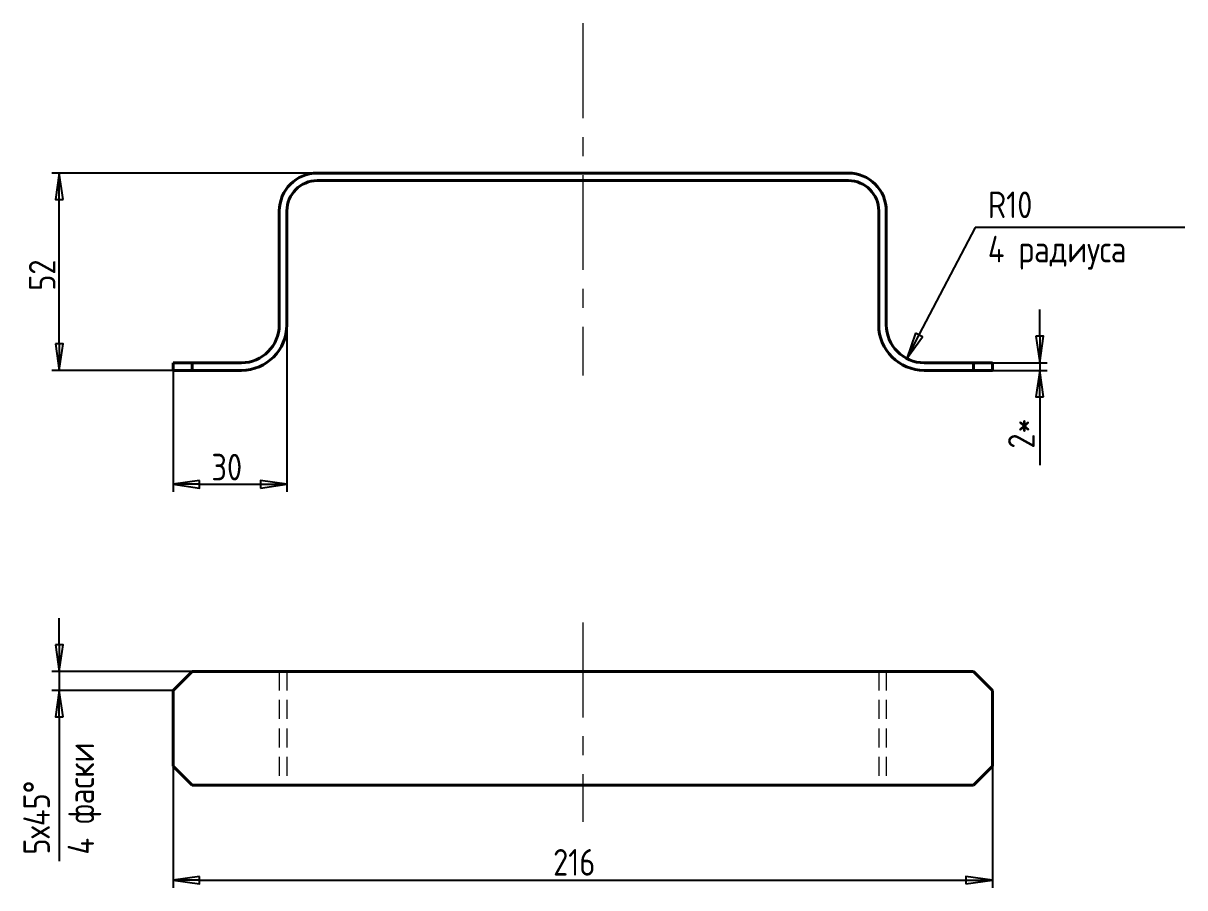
# Model space of a CAD drawing. Header units: millimetres. Extents: x 0 to 1005, y 0 to 594.
# Drawn here: x 698.9 to 1005.1, y 256.4 to 484.2 of the extents above; entities that cross this region are included whole.
import ezdxf

# ---------------------------------------------------------------- set-up
doc = ezdxf.new("R2010")
doc.units = ezdxf.units.MM
doc.header["$LTSCALE"] = 2
doc.linetypes.add('CENTER', pattern=[2, 1.25, -0.25, 0.25, -0.25])
doc.linetypes.add('HIDDEN', pattern=[0.375, 0.25, -0.125])
for name, color, linetype, lineweight in [('Cen', 5, 'CENTER', 18), ('Cont', 6, 'Continuous', 40), ('Hide', 2, 'HIDDEN', 18), ('Размер (ГОСТ)', 7, 'Continuous', 25)]:
    doc.layers.add(name, color=color, linetype=linetype, lineweight=lineweight)
doc.styles.add('Style1', font='romans.shx', dxfattribs={"width": 0.8})

# ---------------------------------------------------------------- blocks, each defined once
blk = doc.blocks.new('Filled-1')
at = {"color": 0}
for p, q in [((0, 0), (-1, 0.143)), ((-1, 0.143), (-1, -0.143)), ((-1, 0), (0, 0)), ((-1, -0.143), (0, 0))]:
    blk.add_line(p, q, dxfattribs=at)
at = {"color": 0, "flags": 128}
blk.add_lwpolyline([(-1, -0.143), (0, 0), (-1, 0.143), (-1, -0.143)], dxfattribs=at)
at = {"color": 0}
blk.add_solid([(-1, -0.143), (0, 0), (-1, 0.143), (-1, -0.143)], dxfattribs=at)

msp = doc.modelspace()

# ---------------------------------------------------------------- linework, layer by layer
at = {"layer": 'Cen', "ltscale": 10}
for p, q in [((846.427, 484.241), (846.427, 391.389)), ((846.427, 326.335), (846.427, 273.759))]:
    msp.add_line(p, q, dxfattribs=at)
at = {"layer": 'Cont'}
for p, q in [((916.427, 444.767), (776.427, 444.767)), ((776.427, 442.767), (916.427, 442.767)), ((766.427, 434.767), (766.427, 404.767)), ((768.427, 404.767), (768.427, 434.767)), ((924.427, 434.767), (924.427, 404.767)), ((926.427, 404.767), (926.427, 434.767)), ((738.427, 394.767), (743.427, 394.767)), ((738.427, 392.767), (738.427, 394.767)), ((743.427, 392.767), (738.427, 392.767)), ((743.427, 394.767), (743.427, 392.767)), ((756.427, 394.767), (743.427, 394.767)), ((743.427, 392.767), (756.427, 392.767)), ((949.427, 394.767), (936.427, 394.767)), ((936.427, 392.767), (949.427, 392.767)), ((949.427, 394.767), (954.427, 394.767)), ((949.427, 392.767), (949.427, 394.767)), ((954.427, 392.767), (949.427, 392.767)), ((954.427, 394.767), (954.427, 392.767)), ((743.427, 313.424), (738.427, 308.424)), ((743.427, 313.424), (756.427, 313.424)), ((756.427, 313.424), (766.427, 313.424)), ((776.427, 313.424), (766.427, 313.424)), ((776.427, 313.424), (916.427, 313.424)), ((926.427, 313.424), (916.427, 313.424)), ((926.427, 313.424), (936.427, 313.424)), ((936.427, 313.424), (949.427, 313.424)), ((954.427, 308.424), (949.427, 313.424)), ((738.427, 308.424), (738.427, 288.424)), ((954.427, 308.424), (954.427, 288.424)), ((738.427, 288.424), (743.427, 283.424)), ((949.427, 283.424), (954.427, 288.424)), ((756.427, 283.424), (743.427, 283.424)), ((766.427, 283.424), (756.427, 283.424)), ((766.427, 283.424), (776.427, 283.424)), ((916.427, 283.424), (776.427, 283.424)), ((916.427, 283.424), (926.427, 283.424)), ((936.427, 283.424), (926.427, 283.424)), ((949.427, 283.424), (936.427, 283.424))]:
    msp.add_line(p, q, dxfattribs=at)
for centre, radius, start, end in [((776.427, 434.767), 10, 90, 180), ((916.427, 434.767), 10, 0, 90), ((776.427, 434.767), 8, 90, 180), ((916.427, 434.767), 8, 0, 90), ((756.427, 404.767), 10, 270, 0), ((756.427, 404.767), 12, 270, 0), ((936.427, 404.767), 12, 180, 270), ((936.427, 404.767), 10, 180, 270)]:
    msp.add_arc(centre, radius, start, end, dxfattribs=at)
at = {"layer": 'Hide', "ltscale": 10}
for p, q in [((766.427, 313.424), (766.427, 283.424)), ((768.427, 313.424), (768.427, 283.424)), ((924.427, 313.424), (924.427, 283.424)), ((926.427, 313.424), (926.427, 283.424))]:
    msp.add_line(p, q, dxfattribs=at)
at = {"layer": 'Размер (ГОСТ)', "linetype": 'Continuous', "lineweight": 25}
for p, q in [((776.427, 444.767), (706.427, 444.767)), ((708.427, 399.767), (708.427, 437.767)), ((949.808, 430.4), (935.039, 402.108)), ((1005.095, 430.4), (949.808, 430.4)), ((966.861, 401.767), (966.861, 408.767)), ((768.427, 404.767), (768.427, 360.767)), ((738.427, 392.767), (706.427, 392.767)), ((738.427, 392.767), (738.427, 360.767)), ((954.427, 394.767), (968.861, 394.767)), ((954.427, 392.767), (968.861, 392.767)), ((966.861, 394.767), (966.861, 392.767)), ((966.861, 385.767), (966.861, 367.763)), ((745.427, 362.767), (761.427, 362.767)), ((708.427, 320.424), (708.427, 327.424)), ((743.427, 313.424), (706.427, 313.424)), ((708.427, 313.424), (708.427, 308.424)), ((738.427, 308.424), (706.427, 308.424)), ((708.427, 301.424), (708.427, 263.452)), ((738.427, 288.424), (738.427, 256.424)), ((954.427, 288.424), (954.427, 256.424)), ((745.427, 258.424), (947.427, 258.424))]:
    msp.add_line(p, q, dxfattribs=at)

# ---------------------------------------------------------------- block references
for p, xscale, yscale, zscale, rotation in [((708.427, 444.767), 7, 7, 7, 90), ((931.799, 395.902), 7.000000000000001, 7.000000000000001, 7.000000000000001, 242.4340667109605), ((966.861, 394.767), 7, 7, 7, 270), ((708.427, 392.767), 7, 7, 7, 270), ((966.861, 392.767), 7, 7, 7, 90), ((738.427, 362.767), 7, 7, 7, 180), ((708.427, 313.424), 7, 7, 7, 270), ((708.427, 308.424), 7, 7, 7, 90), ((738.427, 258.424), 7, 7, 7, 180)]:
    msp.add_blockref('Filled-1', p, dxfattribs=dict(at, xscale=xscale, yscale=yscale, zscale=zscale, rotation=rotation))
at = {"layer": 'Размер (ГОСТ)', "linetype": 'Continuous', "lineweight": 25, "xscale": 7, "yscale": 7, "zscale": 7}
for p in [(768.427, 362.767), (954.427, 258.424)]:
    msp.add_blockref('Filled-1', p, dxfattribs=at)

# ---------------------------------------------------------------- texts
at = {"char_height": 7, "attachment_point": 1, "style": 'Style1'}
for s, insert in [('R10\\P4 радиуса', (953.196, 439.89)), ('216', (838.602, 266.622))]:
    msp.add_mtext_dynamic_manual_height_columns(s, width=107.73264, gutter_width=1, heights=[0], dxfattribs=dict(at, insert=insert))
at = {"char_height": 7, "attachment_point": 1, "rotation": 90, "style": 'Style1'}
for s, insert in [('2*', (958.538, 372.139)), ('5х45%%D\\P4 фаски', (698.952, 265.172))]:
    msp.add_mtext_dynamic_manual_height_columns(s, width=107.73264, gutter_width=1, heights=[0], dxfattribs=dict(at, insert=insert))
at = {"layer": 'Размер (ГОСТ)', "linetype": 'Continuous', "lineweight": 25, "insert": (700.427, 413.745), "char_height": 7, "attachment_point": 1, "rotation": 90, "style": 'Style1'}
msp.add_mtext('\\A1;52', dxfattribs=at)
at = {"layer": 'Размер (ГОСТ)', "linetype": 'Continuous', "lineweight": 25, "insert": (748.53, 370.767), "char_height": 7, "attachment_point": 1, "style": 'Style1'}
msp.add_mtext('\\A1;30', dxfattribs=at)

doc.saveas('drawing.dxf')
